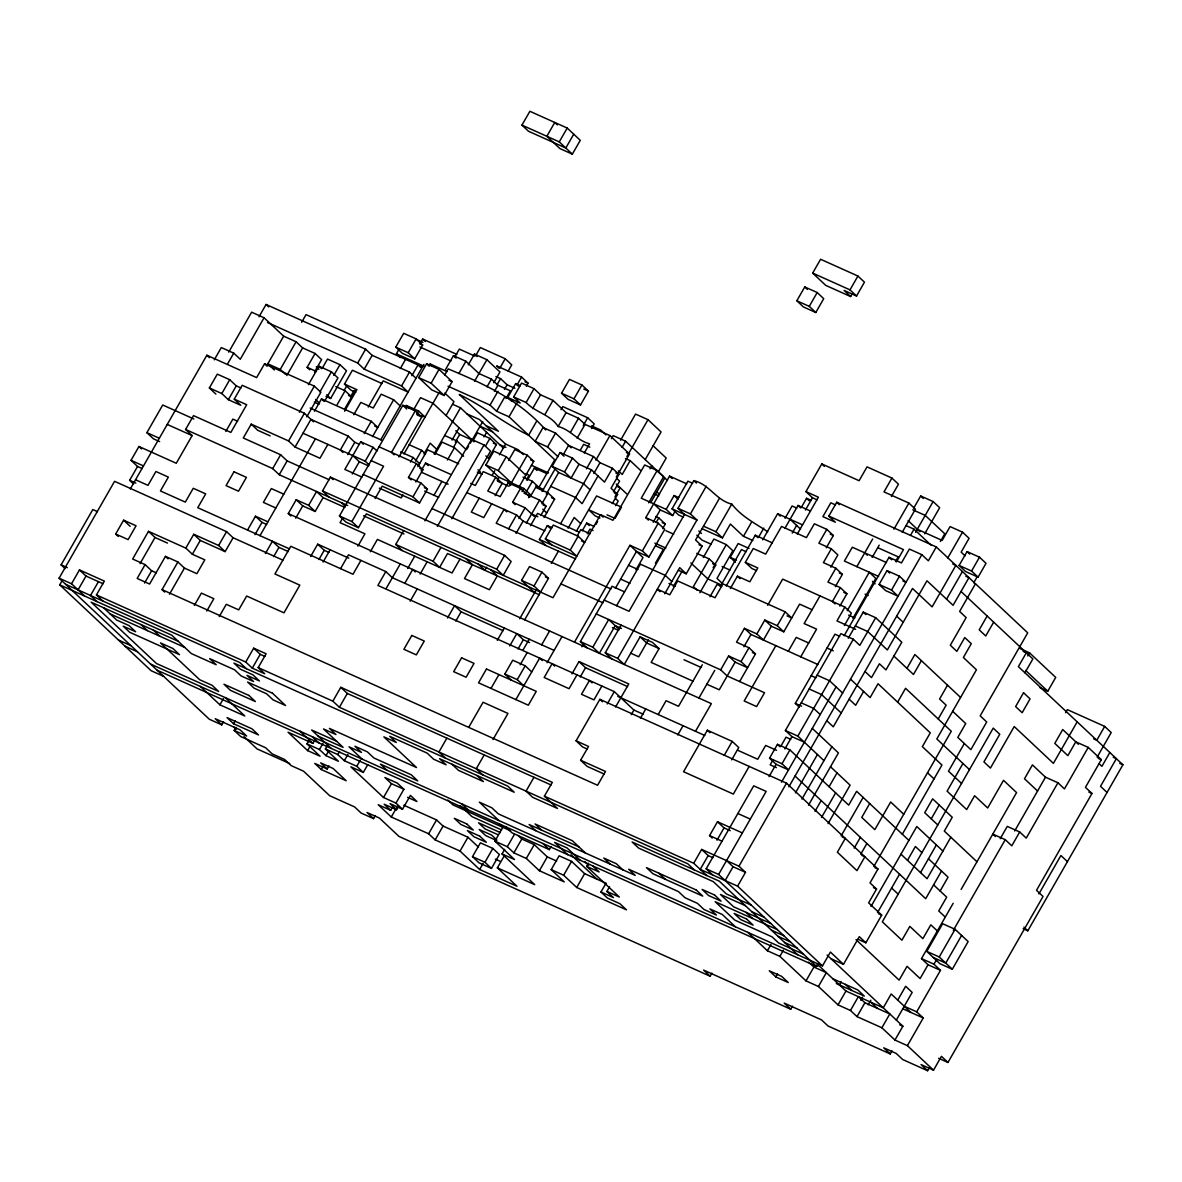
<?xml version="1.0" encoding="UTF-8"?>
<svg xmlns="http://www.w3.org/2000/svg" width="1182" height="1182" viewBox="0 0 1182 1182"><rect width="100%" height="100%" fill="white"/><g stroke="black" fill="none" stroke-linecap="round" stroke-linejoin="round"><path stroke-width="1.5" d="M65.025 568.557L61.109 564.878L92.802 509.545L97.471 511.643M223.516 721.759L221.758 724.847L209.317 719.247L59.1 578.175L114.565 481.325L226.56 531.634L233.09 537.766L282.867 560.135M163.604 676.311L151.148 670.726L59.721 584.854L62.365 580.244M142.224 468.56L137.555 466.476L131.025 460.33L138.959 446.5L176.281 463.27L192.134 435.597L185.604 429.465L193.523 415.636L230.859 432.405L246.698 404.732L234.258 399.147L242.177 385.302L304.395 413.257L313.54 421.841M159.629 441.595L153.409 438.803L146.878 432.671L162.717 404.998L193.833 418.975M133.551 483.985L129.636 480.306L137.555 466.476M84.602 596.024L71.541 583.76L79.46 569.931L104.356 581.101L96.436 594.945L102.967 601.077M130.271 488.979L206.865 355.25L256.627 377.605L264.561 363.775L314.323 386.13L320.869 392.261L306.773 416.862M78.071 589.892L86.005 576.062L79.46 569.931M214.267 359.845L221.315 347.552L233.755 353.137L240.286 359.269L264.059 317.766L251.618 312.181L228.717 352.147M115.673 534.013L123.608 520.183L136.048 525.768L128.129 539.598L115.673 534.013L118.289 536.465M98.446 581.647L90.512 595.492L97.042 601.623M215.892 394.094L209.362 387.962L217.296 374.133L229.736 379.718L236.267 385.849L240.936 387.947M227.594 363.893L233.755 353.137M259.021 316.776L266.068 304.468L365.622 349.192L372.153 355.324L409.474 372.094L416.005 378.225M234.258 399.147L240.788 405.278L228.348 399.693L221.817 393.547L229.736 379.718M145.091 564.612L137.171 578.456L149.612 584.041L165.45 556.367L177.891 561.967L184.436 568.099L196.877 573.684L204.796 559.854L192.356 554.255L185.825 548.123L148.489 531.353L132.65 559.027L145.091 564.612L151.621 570.758L156.29 572.842M228.348 399.693L236.267 385.849M140.052 563.622L155.019 537.485L148.489 531.353M225.821 431.415L232.869 419.108L237.523 421.206M274.342 369.966L267.797 363.834L283.65 336.161L264.059 317.766M144.573 583.051L151.621 570.758M301.632 322.317L306.035 314.634L422.683 367.041M285.468 374.339L280.252 369.419L296.091 341.761L283.65 336.161M327.887 444.402L319.967 458.247L295.086 447.062L288.556 440.93L251.219 424.161L243.3 437.99L280.622 454.76L287.152 460.891L329.157 479.759M164.667 592.079L162.052 589.626L177.891 561.967M185.825 548.123L193.745 534.294L218.626 545.478L225.156 551.61L233.09 537.766M286.783 375.566L302.622 347.892L296.091 341.761M169.469 594.236L184.436 568.099M192.356 554.255L200.275 540.425L193.745 534.294M309.758 369.774L307.143 367.321L315.062 353.477L302.622 347.892M314.56 371.916L321.593 359.609L315.062 353.477M308.413 384.667L318.977 366.228L331.418 371.813L337.949 377.945L324.74 401.008M218.626 545.478L226.56 531.634M322.228 368.296L327.517 359.062L339.958 364.662L346.489 370.793L330.635 398.467L325.981 396.369M299.371 412.267L314.323 386.13M194.35 605.406L201.398 593.113L213.839 598.698L206.791 611.005M347.671 505.482L279.233 474.736L272.702 468.604L280.622 454.76M288.556 440.93L304.395 413.257M319.967 391.803L331.418 371.813M333.797 375.418L339.958 364.662M314.442 411.247L321.474 398.94L371.251 421.309L377.782 427.441L374.679 426.037M247.54 530.068L255.46 516.238L267.9 521.823M279.233 474.736L287.152 460.891M295.086 447.062L310.925 419.388L348.262 436.158L354.792 442.29L359.461 444.388M254.957 534.663L261.99 522.37L255.46 516.238M355.679 392.321L351.01 390.223L344.479 384.091L352.399 370.247L381.949 383.529M368.237 407.022L383.204 380.885L408.085 392.069L401.555 385.938L364.219 369.168L357.688 363.022L365.622 349.192M259.981 535.653L315.446 438.817M344.198 390.296L346.843 385.687M337.166 404.599L345.1 390.754L335.762 386.573M219.231 616.59L226.279 604.298L238.72 609.882L246.654 596.038L283.976 612.823L299.829 585.149L274.933 573.964L290.787 546.291L353.004 574.245L360.924 560.416M364.219 369.168L372.153 355.324M350.729 396.428L354.26 390.282M344.583 409.194L355.147 390.74M344.597 411.188L356.92 389.676L344.479 384.091M265.389 553.545L272.421 541.253L278.952 547.384L288.29 551.58M290.89 516.032L288.275 513.579L296.194 499.75L308.635 505.335L315.166 511.466L323.1 497.637L316.569 491.505L308.635 505.335M353.773 414.719L360.82 402.427L373.261 408.012L381.195 394.182L393.636 399.767L400.166 405.899M273.677 556.604L278.952 547.384M295.692 518.174L302.725 505.881L296.194 499.75M573.743 134.187L565.809 148.016L528.487 131.246L521.956 125.115L529.876 111.285L567.212 128.055L580.273 140.318L572.339 154.148L559.899 148.563L546.838 136.299L554.757 122.455L557.372 124.908M395.763 347.139L403.683 333.309L416.123 338.894L422.654 345.041L414.734 358.87L402.294 353.285L395.763 347.139L408.204 352.738L414.734 358.87M348.262 436.158L340.342 450.002L342.943 452.455M400.299 357.511L396.384 353.817L399.028 349.207M322.479 490.958L330.399 477.114L504.611 555.377L511.141 561.509L503.222 575.353L496.691 569.222L322.479 490.958L329.01 497.09M347.744 454.597L354.792 442.29M408.204 352.738L416.123 338.894M400.299 368.577L405.574 359.343M364.219 433.602L371.251 421.309M377.058 451.022L373.143 447.343L360.702 441.758L344.849 469.417L361.958 477.1M419.979 343.637L422.624 339.027L456.843 354.408M372.507 436.66L393.636 399.767M401.555 385.938L409.474 372.094M225.201 697.587L244.792 715.982L219.896 704.812L223.428 698.651M352.266 474.012L359.313 461.719L352.783 455.587M245.753 662.023L253.672 648.179L266.127 653.779L258.193 667.608L264.724 673.74L252.283 668.155L245.753 662.023L96.436 594.945M411.853 375.699L418.014 364.942L420.629 367.395M310.644 556.486L317.677 544.178L348.793 558.155M369.139 464.851L365.223 461.172L373.143 447.343M380.796 439.719L423.939 364.396M252.283 668.155L260.203 654.326L253.672 648.179M648.682 502.808L663.649 476.671L657.118 470.539L644.663 464.954L612.97 520.287L600.53 514.702L552.999 597.708L366.346 513.86L358.412 527.689L345.971 522.104L339.441 515.973L402.826 405.293L415.266 410.878L421.797 417.01L398.91 456.976M418.679 377.619L426.599 363.79L439.039 369.375L452.1 381.638L444.181 395.482L431.74 389.883L418.679 377.619L431.12 383.219L444.181 395.482M318.933 559.544L324.208 550.324L317.677 544.178M342.706 518.041L340.061 522.651L364.942 533.836L357.91 546.128M572.339 154.148L559.278 141.884L567.212 128.055M323.085 562.071L330.133 549.778M233.578 723.753L227.047 717.622L251.943 728.792L258.474 734.938L233.578 723.753L235.336 720.68M413.493 409.947L420.526 397.654L432.967 403.239L472.165 440.044L459.709 434.459L455.794 430.78M358.412 527.689L351.881 521.558L383.574 466.225L371.133 460.625M415.266 410.878L391.508 452.381L394.108 454.834M431.12 383.219L439.039 369.375M375.315 815.55L373.556 818.624L361.116 813.039L354.585 806.907L329.689 795.722L303.567 771.196L291.127 765.596L284.596 759.465L272.156 753.88L265.625 747.748L240.729 736.563L234.199 730.432L235.957 727.358M416.758 414.025L418.517 410.952L406.076 405.352L408.691 407.805M445.54 369.508L453.46 355.664L465.9 361.264L478.961 373.527L491.417 379.112L497.947 385.258L510.388 390.843L505.985 398.526M454.937 356.801L459.34 349.118L474.898 356.107M444.683 375.049L448.2 368.902C484.206 383.987 519.578 400.033 545.685 429.967M375.137 498.494L382.185 486.186L419.521 502.956L427.441 489.126L420.91 482.995L408.47 477.395L416.389 463.566L379.053 446.796M403.919 453.977L439.143 392.483M340.564 568.66L348.483 554.816L385.82 571.586L392.35 577.717L554.107 650.395M458.867 373.556L465.9 361.264M410.464 462.103L413.109 457.493L400.668 451.908M468.279 364.869L474.44 354.098L486.895 359.697L499.956 371.961L493.795 382.717M415.488 461.098L421.649 450.342L409.208 444.742M475.918 355.235L480.32 347.552L505.216 358.737L511.747 364.869L508.216 371.015M424.028 453.947L430.189 443.176L436.719 449.323M446.042 415.517L453.962 401.673L444.816 393.089M417.881 466.698L427.559 449.795L458.675 463.772M370.35 551.713L377.383 539.42L452.056 572.96L459.975 559.13M402.914 494.844L401.156 497.918L379.378 488.136M421.147 470.776L425.55 463.093L450.431 474.263M415.872 482.005L422.92 469.697L416.389 463.566M474.558 381.21L486.895 359.697M434.075 453.932L460.492 407.805L452.706 404.318M434.976 454.39L442.009 442.098L454.464 447.683L463.595 456.267M419.521 502.956L412.991 496.824L420.91 482.995M452.056 440.073L459.104 427.781M402.279 550.605L395.748 544.459L403.668 530.629M455.321 442.142L459.709 434.459M487.014 386.81L491.417 379.112M453.563 447.224L457.079 441.078L444.639 435.478M499.927 367.957L505.216 358.737M447.417 459.975L454.464 447.683M385.82 571.586L377.885 585.43L614.315 691.633L633.907 710.042L643.244 714.223M497.046 384.785L500.562 378.639L495.908 376.541M433.971 495.258L441.891 481.429M494.416 391.405L497.947 385.258M538.903 487.427L554.742 459.754L509.028 416.818L496.588 411.233L490.057 405.086L497.977 391.257M386.174 588.488L400.27 563.888M424.914 520.848L471.574 439.379L484.014 444.964L490.545 451.096L451.82 518.735M466.875 449.278L468.633 446.19M470.392 443.117L482.729 421.605M473.051 440.517L477.454 432.819L489.895 438.419L496.425 444.55L488.506 458.38L485.891 455.927M504.463 389.38L507.108 384.771L500.562 378.639M496.588 411.233L504.507 397.388M314.678 740.316L312.92 743.389L288.039 732.219L307.63 750.614L320.071 756.199L307.01 743.936L308.768 740.863M407.672 568.483L414.719 556.19M483.97 436.956L486.615 432.346M694.336 869.937L687.806 863.806L339.397 707.279L332.851 701.148L340.785 687.318L552.319 782.351L544.4 796.18L557.461 808.444L532.58 797.274L526.049 791.127L533.968 777.298M511.673 401.141L507.758 397.462L515.677 383.618L520.346 385.716M307.63 750.614L310.26 746.005M517.155 384.756L521.558 377.073L496.662 365.888L499.277 368.341M404.791 583.317L412.71 569.473L415.325 571.925M437.355 526.433L484.014 444.964M485.492 446.102L489.895 438.419M507.758 397.462L520.198 403.047L513.668 396.916L521.587 383.071L534.028 388.671L540.558 394.803L553.013 400.388L566.075 412.651L578.515 418.251L585.046 424.382L609.927 435.567L629.518 453.962L616.324 477.026M339.397 707.279L347.316 693.45L340.785 687.318M526.33 386.278L528.088 383.204L521.558 377.073M509.028 416.818L516.948 402.988M327.119 745.901L325.36 748.989L338.421 761.252L325.981 755.653L319.45 749.521L322.967 743.375M420.127 574.083L427.16 561.775M528.59 497.652L530.349 494.578L523.818 488.447L498.937 477.262L485.876 464.999L493.795 451.169L506.236 456.754L525.842 475.149M410.184 601.195L417.231 588.902M539.302 594.753L447.535 553.531L439.615 567.375L433.07 561.228L441.004 547.399M584.277 453.031L589.567 443.811C577.348 440.664 570.374 429.642 558.14 426.495C550.221 414.365 535.431 412.518 526.108 402.501L534.028 388.671M325.981 755.653L328.626 751.043M499.425 454.834L505.586 444.077L479.464 419.536L467.023 413.951M328.98 765.936L327.222 769.009L320.691 762.878L333.132 768.477L346.193 780.741L321.312 769.556L323.07 766.483M492.126 475.341L494.756 470.732M479.227 498.198L471.308 512.028L483.748 517.613L491.668 503.783M532.639 408.632L540.558 394.803M511.378 482.862L498.316 470.584L506.236 456.754M470.658 483.349L475.327 485.447L483.246 471.618L495.686 477.203L487.767 491.032L500.208 496.632L508.127 482.788L520.582 488.388L529.713 496.972M367.72 764.739L363.317 772.437L356.787 766.291L344.331 760.706L337.801 754.574L339.574 751.501M497.179 480.335L498.937 477.262M508.615 460.359L514.791 449.603L527.231 455.188L533.762 461.32L518.795 487.457M536.539 421.383L528.62 435.212C504.256 423.481 483.615 406.194 459.251 394.463L498.435 431.253L485.994 425.668M495.184 495.627L502.217 483.335L495.686 477.203M344.331 760.706L347.863 754.559M545.079 414.232L553.013 400.388M561.553 393.237L569.473 379.392L581.913 384.992L588.444 391.124L580.525 404.953L568.084 399.368L561.553 393.237L573.994 398.822L580.525 404.953M509.619 485.935L527.231 455.188M356.787 766.291L360.303 760.144M561.022 409.666L562.795 406.593L587.676 417.763L594.206 423.895L591.561 428.519M515.263 504.67L512.648 502.217L520.582 488.388M526.448 479.833L529.078 475.223L525.975 473.819M447.52 617.964L454.568 605.672L461.098 611.803L503.089 630.671M527.335 480.291L534.382 467.998L546.823 473.583M558.14 426.495L566.075 412.651M573.994 398.822L581.913 384.992M522.06 491.52L523.818 488.447M547.591 446.944L555.525 433.1L543.07 427.515L535.15 441.344L547.591 446.944L558.037 456.754M526.197 492.052L532.373 481.296L523.035 477.1M455.809 621.038L461.098 611.803M486.629 567.227L484.856 570.3L478.326 564.169M508.629 528.797L516.549 514.968L466.787 492.599M530.363 496.588L535.653 487.353L548.093 492.953L554.624 499.085L544.06 517.524M518.928 518.573L525.103 507.802L512.648 502.217M570.596 432.08L578.515 418.251M590.069 489.806L583.539 483.674L558.643 472.505L552.112 466.373L560.032 452.529L572.487 458.114L579.017 464.26L591.458 469.845L604.519 482.108L612.439 468.279L599.998 462.694L593.467 456.548L568.586 445.378L563.297 454.597M516.046 533.392L523.079 521.099L516.549 514.968M496.691 569.222L504.611 555.377M542.169 491.49L555.377 468.427M526.345 523.168L539.553 500.104L523.995 493.116M583.273 425.461L587.676 417.763M577.126 438.212L585.046 424.382M546.32 494.017L558.643 472.505M541.932 503.709L548.093 492.953M530.496 525.695L537.544 513.402L579.535 532.269M579.017 464.26L571.083 478.089L564.553 471.958L572.487 458.114M540.795 515.455L546.084 506.236L539.553 500.104M580.126 450.505L583.657 444.343L589.877 447.151M395.97 803.095L383.529 797.51L391.449 783.681L384.918 777.534L397.359 783.134L403.889 789.266L395.97 803.095L402.501 809.227L410.42 795.397L416.95 801.529L407.613 797.333M545.966 545.567L539.435 539.435L547.355 525.606L552.024 527.689M534.633 592.67L521.572 580.392L529.492 566.562L541.947 572.147L548.478 578.279L524.705 619.782M551.876 545.02L545.345 538.889L553.265 525.059L578.161 536.229L584.691 542.375L581.574 540.972M504.418 855.546L497.371 867.854L516.962 886.249L479.626 869.479L460.034 851.084L435.153 839.9L428.623 833.768L391.286 816.998L378.225 804.735L390.666 810.32L392.439 807.247M586.42 468.855L593.467 456.548M391.286 816.998L397.447 806.242M595.846 460.153L609.927 435.567M390.666 810.32L384.135 804.188L396.591 809.773L398.349 806.7M560.637 523.641L591.458 469.845M611.419 438.699L613.177 435.626L625.618 441.211L667.416 480.468M497.297 640.334L504.33 628.041M593.837 473.45L599.998 462.694M446.855 738.174L438.936 752.003L445.466 758.135M540.543 592.123L534.013 585.991L541.947 572.147M568.054 528.251L574.216 517.48L580.746 523.611M597.989 475.977L582.135 503.65L575.604 497.519L550.723 486.334M620.594 440.221L635.561 414.084L648.002 419.684L661.063 431.947L645.209 459.621M519.666 618.792L536.392 589.582M551.359 563.459L558.406 551.152M622.101 447.357L625.618 441.211M509.738 645.919L516.785 633.626L523.316 639.758L529.536 642.55M576.343 531.309L596.6 495.952L621.481 507.122L615.32 517.893M577.259 535.771L580.79 529.625L590.113 533.821M468.988 726.856L483.069 702.256L507.965 713.44L492.997 739.563M491.003 688.426L498.922 674.582M539.435 539.435L576.757 556.205L570.226 550.073L578.161 536.229M582.253 530.762L586.656 523.079L594.443 526.566M626.874 456.577L648.002 419.684M518.026 648.977L523.316 639.758M612.439 468.279L618.969 474.41L611.05 488.24L617.58 494.386L612.306 503.606M511.363 680.167L504.832 674.035L512.752 660.206L525.207 665.791L531.737 671.923M587.306 533.747L589.951 529.137L593.054 530.541M625.47 458.542L630.139 460.64L622.22 474.47L618.304 470.791M613.428 491.845L619.59 481.089L616.974 478.636M523.065 649.967L529.226 639.211M595.831 524.601L597.59 521.528M614.921 496.987L620.21 487.767L617.093 486.363M520.169 664.801L527.216 652.508M615.556 505.674L618.201 501.065L615.586 498.597M428.623 833.768L436.542 819.939L403.875 805.252M523.803 685.767L517.273 679.635L525.207 665.791M541.666 644.811L549.586 630.966M435.153 839.9L443.073 826.07L436.542 819.939M484.192 754.943L476.272 768.773L482.803 774.904M515.884 699.596L539.657 658.093L542.272 660.546M649.982 468.826L651.755 465.752M547.074 662.688L562.026 636.551M657.118 470.539L641.265 498.213L666.16 509.383L672.691 515.529L675.321 510.905M658.285 471.884L666.205 458.055L653.144 445.777M650.721 502.616L664.816 478.016M574.482 642.151L629.947 545.301L642.387 550.901L648.918 557.032L664.757 529.359L658.226 523.227L645.786 517.627L669.559 476.124L686.668 483.822M460.034 851.084L467.969 837.24L443.073 826.07M586.922 647.736L580.392 641.604L612.084 586.272L624.524 591.857M581.884 646.746L583.642 643.673M615.349 588.326L636.477 551.433L648.918 557.032M653.203 522.237L660.236 509.93L653.705 503.798M656.143 522.503L658.773 517.893L655.67 516.49M571.955 673.873L579.003 661.58L628.765 683.935L615.571 706.984M642.387 550.901L658.226 523.227M666.16 509.383L674.08 495.553L678.749 497.652M635.96 569.872L643.008 557.579L629.947 545.301M472.49 856.669L480.409 842.84L492.85 848.425L499.38 854.556L491.461 868.401L479.02 862.801L472.49 856.669L484.93 862.254L491.461 868.401M576.993 674.863L569.059 688.692L544.178 677.522L552.097 663.678L554.713 666.131M621.437 628.455L615.216 625.662L599.363 653.321L592.832 647.189L608.686 619.531L619.132 629.341M616.605 605.686L640.378 564.183L665.259 575.368L671.79 581.5M683.27 517.081L678.601 514.983L672.07 508.851L687.909 481.177L692.578 483.275M662.674 528.635L665.303 524.025L658.773 517.893M580.244 676.931L585.533 667.712L579.003 661.58M604.165 600.101L629.046 611.286L684.511 514.436L677.98 508.304L693.819 480.631C709.303 484.206 716.292 500.503 731.776 504.079C741.542 516.637 755.209 523.331 767.724 531.752M796.831 300.775L804.75 286.945L817.19 292.53L823.721 298.662L815.802 312.506L803.361 306.906L796.831 300.775L809.271 306.374L815.802 312.506M850.626 296.549L825.73 285.379L812.669 273.101L820.603 259.272L857.925 276.041L864.456 282.173L856.536 296.017L844.096 290.417L850.626 296.549L852.385 293.476M504.684 849.341L502.04 853.951L514.495 859.536L494.903 841.141L502.823 827.311L498.907 823.632M479.626 869.479L483.157 863.333M655.449 563.164L663.368 549.32L655.596 545.833M484.93 862.254L492.85 848.425M611.803 658.921L605.273 652.789L621.126 625.115M693.14 681.26L651.149 662.393L659.068 648.563L652.538 642.432L640.097 636.832L624.244 664.506L617.713 658.374L696.952 520.021L690.421 513.889L706.275 486.216M809.271 306.374L817.19 292.53M606.41 883.442L584.632 873.661L571.571 861.383L559.13 855.798L551.196 869.627L564.257 881.905L539.376 870.72L526.315 858.457L513.875 852.857L507.344 846.726L514.377 834.433M601.874 686.048L593.955 699.877L581.5 694.292L589.434 680.448L592.049 682.9M587.291 749.063L582.623 746.98L576.092 740.833L599.865 699.33L786.518 783.178L877.945 869.051L870.026 882.895L876.556 889.027L868.637 902.856L881.698 915.134L865.845 942.793L858.073 939.306M513.875 852.857L521.794 839.028L517.879 835.349M664.742 593.792L679.709 567.67L686.24 573.802L702.093 546.128L695.563 539.997L719.336 498.494M673.297 586.641L682.088 571.261M607.267 703.925L614.315 691.633M648.386 639.89L638.708 656.808L630.922 653.306M604.253 774.092L587.144 766.394L580.613 760.262L588.533 746.433L576.092 740.833M856.536 296.017L850.006 289.871L857.925 276.041M526.315 858.457L534.234 844.613L521.794 839.028M752.771 540.514L743.448 536.318L730.387 524.054L722.453 537.884L715.923 531.752L731.776 504.079M703.32 557.476L713.884 539.036L726.324 544.621L732.855 550.753L717.016 578.426L722.232 583.332M696.804 553.353L709.244 558.938L693.391 586.612L697.306 590.291M505.482 826.691L512.013 832.837L549.349 849.607L551.107 846.534M539.376 870.72L547.296 856.891L534.234 844.613M713.115 567.685L726.324 544.621M699.921 592.743L715.775 565.07L709.244 558.938M631.262 714.652L633.907 710.042M735.455 562.277L730.225 557.372L738.144 543.543L749.033 548.433M743.448 536.318L751.368 522.474M640.452 718.168L645.741 708.949M709.998 596.733L717.046 584.44L721.714 586.523M720.311 586.494L741.439 549.6L746.093 551.698M726.221 585.962L755.268 535.224L772.378 542.907M605.376 884.313L600.973 891.996L607.504 898.128L619.944 903.713L626.475 909.844L576.713 887.49L563.651 875.227L571.571 861.383M758.534 537.293L763.808 528.073M658.182 714.534L666.101 700.704L678.542 706.289L702.315 664.786M730.373 588.488L737.405 576.195L749.861 581.78L757.78 567.936L745.34 562.351L753.259 548.522L765.7 554.107L781.553 526.433L806.434 537.618L814.354 523.789L826.809 529.373L833.34 535.505L826.292 547.798M762.686 539.819L777.653 513.697L802.534 524.867M785.055 518.292L792.103 505.985L796.771 508.083M609.528 886.84L606.883 891.45L619.338 897.035L586.671 866.376L588.444 863.303M576.713 887.49L584.632 873.661M784.804 528.502L798.013 505.453L810.453 511.038M817.131 499.838L812.462 497.74L805.932 491.609L821.786 463.935L859.107 480.705L867.041 466.875L891.922 478.06L898.453 484.192L891.42 496.484M801.278 507.506L806.552 498.287L811.221 500.385M792.221 533.097L796.624 525.414M805.43 510.048L812.462 497.74M677.788 734.938L683.063 725.718M698.917 698.045L714.755 670.371M797.259 534.101L818.387 497.208L805.932 491.609M775.865 645.638L744.172 700.985L756.613 706.57L764.532 692.741L727.196 675.971L720.665 669.839L728.6 655.995L741.04 661.595L747.571 667.727L735.13 662.127L728.6 655.995M756.879 633.921L764.813 620.077L771.344 626.224L763.409 640.053L756.879 633.921L744.438 628.336L736.519 642.166L748.96 647.751L755.49 653.882L739.651 681.556M695.504 731.303L711.357 703.645L288.275 513.579M735.13 662.127L719.277 689.8L706.836 684.215M743.936 646.761L750.969 634.468L744.438 628.336M767.694 605.258L782.661 579.121L844.879 607.075L851.409 613.207L844.376 625.5M741.04 661.595L748.96 647.751M835.497 504.891L830.828 502.793L822.894 516.623L835.349 522.222L828.818 516.076L836.738 502.247L936.292 546.971L1027.719 632.843L980.173 715.849L986.704 721.98L970.865 749.654L957.804 737.391L965.724 723.547L952.662 711.283M731.702 759.834L738.75 747.526L732.219 741.395L707.338 730.225L683.565 771.728L733.342 794.082L749.181 766.409M826.809 529.373L818.875 543.203L831.33 548.803L837.861 554.934L830.813 567.227M812.078 609.735L799.623 604.135L783.784 631.809L777.254 625.677L785.173 611.833L722.956 583.893L715.036 597.723L677.7 580.953L669.78 594.782L657.34 589.197L659.955 591.65M831.33 548.803L823.396 562.632L835.837 568.217L842.367 574.363L835.334 586.656M724.3 755.239L732.219 741.395M788.305 651.238L796.225 637.394L808.665 642.993M819.998 595.891L804.144 623.564L816.599 629.149L800.746 656.823M835.837 568.217L827.917 582.061L840.358 587.646L846.888 593.778L839.855 606.085M891.922 478.06L884.003 491.889L908.884 503.074L915.415 509.206L902.221 532.269M840.358 587.646L832.438 601.49L835.053 603.943M856.832 566.651L872.671 538.992M706.777 875.522L693.716 863.259L701.65 849.43L738.972 866.199L745.502 872.331L737.583 886.16L822.48 965.901L830.414 952.071L843.475 964.335L859.314 936.661L865.845 942.793M712.185 838.038L709.569 835.585L717.489 821.756L742.385 832.941M872.168 557.416L879.201 545.124M844.879 607.075L836.959 620.905L855.62 629.297M847.258 610.68L869.272 572.251L875.803 578.382L852.916 618.349M893.917 529.211L908.884 503.074M701.65 849.43L708.181 855.561L700.246 869.391L737.583 886.16M716.986 840.18L724.019 827.888L717.489 821.756M799.254 707.058L795.338 703.379L834.95 634.202L839.619 636.3M712.702 874.976L706.171 868.844L753.702 785.838L766.143 791.423L718.612 874.444L816.57 966.448L818.328 963.374M769.556 758.164L781.996 763.764L788.527 769.896L776.086 764.296L769.556 758.164L777.475 744.335L789.916 749.92L848.691 805.134L856.625 791.29L908.869 840.358M804.381 742.222L791.925 736.637L785.395 730.506L840.86 633.655L853.301 639.24L859.831 645.372L875.685 617.713L863.244 612.113L848.277 638.25M913.642 508.275L920.675 495.982L933.115 501.567L939.646 507.699L924.693 533.836M772.806 760.233L770.176 764.843L776.397 767.635M780.741 746.403L786.015 737.184L790.684 739.267M844.125 635.724L889.027 557.328L901.467 562.913L909.386 549.083L921.827 554.668L928.358 560.8L936.292 546.971M769.039 776.604L776.086 764.296M784.892 748.93L791.925 736.637M879.083 584.455L891.524 590.04L898.054 596.171L885.613 590.586L879.083 584.455L887.002 570.611L899.458 576.21L905.988 582.342L902.871 580.938M895.542 561.45L898.187 556.84L877.96 547.754M910.509 535.328L914.026 529.167L906.254 525.68M896.429 561.923L903.476 549.615L828.818 516.076M781.996 763.764L789.916 749.92M823.972 760.632L797.835 736.091L853.301 639.24M915.518 532.314L933.115 501.567M725.142 880.575L733.062 866.731L726.531 860.599M781.479 782.188L836.073 686.89M891.524 590.04L899.458 576.21M738.972 866.199L786.518 783.178M788.896 786.784L921.827 554.668M795.427 792.915L817.442 754.485M940.384 541.489L944.787 533.806L925.196 515.396L912.755 509.811M801.957 799.062L831.892 746.788M863.584 691.455L855.665 705.285L849.134 699.153M947.565 558.303L962.532 532.166L950.092 526.581L942.157 540.425L917.276 529.24M373.556 818.624L367.026 812.492L379.466 818.092L399.058 836.487L710.146 976.229L711.904 973.155M808.488 805.193L838.422 752.919L812.3 728.393M815.019 811.325L821.18 800.569M829.099 786.724L837.033 772.895M959.119 565.439L967.053 551.595L979.494 557.195L986.024 563.326L978.105 577.156L965.65 571.571L959.119 565.439L971.574 571.024L978.105 577.156M821.549 817.456L835.63 792.856M906.949 668.347L914.868 654.518L960.582 697.454M946.56 599.171L962.414 571.497M971.574 571.024L979.494 557.195M828.08 823.588L850.094 785.158L830.503 766.763M897.626 702.152L905.56 688.308L951.274 731.259L873.793 866.524M921.399 660.649L913.479 674.479L893.888 656.084M973.687 582.844L977.204 576.698M975.475 583.775L959.621 611.434L966.152 617.58L950.313 645.239L956.844 651.371L964.763 637.541L971.294 643.673L963.374 657.517L976.435 669.78L936.824 738.957L969.476 769.615M1078.398 744.276L1062.721 729.545L1054.802 743.389L1067.863 755.653L1075.797 741.823L1088.238 747.408L1101.299 759.671L1085.445 787.345L1091.976 793.477L1036.511 890.327L1043.041 896.458L947.964 1062.47L941.433 1056.339L933.514 1070.183L907.392 1045.642L894.951 1040.057L881.89 1027.779L856.994 1016.609L850.464 1010.477L838.023 1004.877L818.432 986.482L805.991 980.883L779.869 956.356L767.413 950.756L770.945 944.61M841.141 835.851L863.156 797.422M779.869 956.356L783.385 950.21M869.686 803.568L861.767 817.397L874.828 829.661L890.667 801.987L903.728 814.265M775.806 976.923L769.275 970.791L781.716 976.391L788.246 982.523L775.806 976.923L777.564 973.85M854.202 848.129L860.363 837.358M947.521 685.176L939.601 699.02L946.132 705.152L938.212 718.981M987.147 615.999L979.213 629.843L985.744 635.975L993.678 622.146M860.732 854.261L866.894 843.505M805.991 980.883L813.91 967.053L808.68 962.148M710.146 976.229L703.615 970.097L790.728 1009.236L792.487 1006.163M902.339 834.226L941.951 765.049L922.359 746.655L930.278 732.825L878.034 683.743L870.115 697.587L850.523 679.177M818.432 986.482L826.351 972.638L813.91 967.053M871.016 906.461L916.789 826.528L942.911 851.07M964.335 743.522L948.481 771.196L961.542 783.459M877.546 912.593L899.561 874.163M907.481 860.333L915.4 846.504L921.93 852.636M931.253 818.831L939.173 804.986M962.946 763.483L947.092 791.157L966.684 809.567L974.603 795.722L987.679 807.986L1003.518 780.327L1016.579 792.59L961.114 889.44M839.412 984.916L841.17 981.843M1027.808 655.951L1029.581 652.878L1020.243 648.682M1024.942 672.78L1032.861 658.935L961.01 591.473M838.023 1004.877L845.943 991.048L819.82 966.507L816.718 965.118M920.542 872.597L936.38 844.923M850.464 1010.477L858.383 996.633L864.914 1002.764L889.81 1013.949L881.89 1027.779M950.845 837.225L927.072 878.728L900.95 854.202M860.762 1000.238L862.535 997.165M856.994 1016.609L864.914 1002.764M941.522 871.031L925.683 898.704L795.058 776.027M868.179 1004.833L870.824 1000.223M1039.997 687.747L1047.769 691.248L1055.703 677.404L1029.581 652.878M940.133 891.006L948.053 877.162L928.461 858.767M897.729 1000.12L905.648 986.276L912.179 992.407L896.34 1020.081M907.392 1045.642L923.231 1017.968L916.7 1011.836L940.473 970.333L928.033 964.748L921.502 958.602L953.194 903.27M926.791 951.392L942.645 923.718L955.086 929.303L968.147 941.581L952.308 969.24L939.853 963.655L926.791 951.392L939.232 956.977L952.308 969.24M1065.603 712.716L1067.376 709.643L1104.697 726.413L1111.228 732.545L1097.147 757.145M928.033 964.748L920.113 978.578L907.052 966.315L899.118 980.144L856.019 939.66M1000.223 838.688L1007.271 826.395L1019.711 831.98L1026.242 838.112L1057.934 782.779L1045.494 777.195L1032.433 764.917L1024.498 778.761L1037.56 791.024M940.473 970.333L933.943 964.202L936.587 959.592M953.313 930.382L1005.261 839.678L992.806 834.093L995.421 836.546M939.232 956.977L955.086 929.303M894.951 1040.057L902.871 1026.212L827.104 955.071M1014.673 830.99L1045.494 777.195M1077.186 721.847L1053.413 763.35L1014.23 726.546L990.457 768.049L983.926 761.917L999.765 734.258L993.235 728.112L882.319 921.812L901.91 940.207L909.83 926.378L922.891 938.641L930.81 924.812L937.341 930.943M790.728 1009.236L784.198 1003.104L821.52 1019.874L828.05 1026.006L890.268 1053.945L892.026 1050.872M1019.711 831.98L1011.792 845.824L1005.261 839.678M961.616 935.435L945.763 963.108L933.322 957.523M1088.238 747.408L1064.465 788.911L1057.934 782.779M1104.697 726.413L1096.778 740.242L1093.66 738.853M890.268 1053.945L883.737 1047.813L896.178 1053.413L902.708 1059.545L927.604 1070.715L929.362 1067.641M1109.839 752.52L1101.919 766.35L1099.304 763.897M1038.889 893.932L1060.904 855.502L1067.435 861.634M1023.154 928.712L1027.823 930.81L1122.9 764.784L1018.396 666.648L1026.331 652.804L1023.213 651.415M521.956 125.115L559.278 141.884M812.669 273.101L850.006 289.871M583.775 389.026L588.444 391.124M952.766 563.977L955.883 565.365L932.11 606.868L912.519 588.473L833.28 726.827L826.75 720.68M965.827 576.24L968.944 577.643L953.091 605.302L926.969 580.776L887.357 649.952L867.765 631.543L855.31 625.958M524.971 381.801L528.088 383.204M416.714 339.574L422.934 342.366M419.551 343.637L422.654 345.041M507.108 384.771L514.879 388.272M419.861 346.976L450.963 360.953M591.399 425.845L600.737 430.041L605.967 434.946M830.222 534.116L833.34 535.505M886.53 562.602L852.311 547.236L844.391 561.066L878.61 576.432M513.668 396.916L526.108 402.501M446.959 371.532L429.849 363.849L432.464 366.302M626.416 452.558L629.518 453.962M396.384 353.817L424.382 366.405M448.997 380.249L452.1 381.638M448.052 386.233L490.057 405.086M839.264 572.96L842.367 574.363M615.866 473.007L618.969 474.41M654.089 493.795L658.758 495.893M267.472 322.494L357.688 363.022M677.98 508.304L690.421 513.889M865.076 594.162L868.194 595.551M672.07 508.851L696.952 520.021M703.482 526.153L715.923 531.752M480.084 426.214L492.525 431.799M660.236 509.93L672.691 515.529M702.241 528.797L722.453 537.884M843.785 592.389L846.888 593.778M505.586 444.077L518.026 449.662L523.257 454.568M614.463 492.983L617.58 494.386M552.112 466.373L564.553 471.958M499.676 444.609L505.896 447.417M493.322 443.147L496.425 444.55M530.644 459.916L533.762 461.32M711.387 544.311L702.049 540.13L696.833 535.21M662.201 522.621L665.303 524.025M421.944 415.68L425.047 417.083L418.517 410.952M531.398 465.265L548.507 472.948M417.143 414.926L421.797 417.01M307.143 367.321L316.481 371.503M730.225 557.372L736.445 560.165M698.976 544.725L702.093 546.128M756.539 570.581L751.87 568.483L745.34 562.351M665.924 530.703L673.71 534.19M848.617 615.142L854.837 617.95M348.513 395.497L351.63 396.901L345.1 390.754M607.031 514.835L614.803 518.322M722.128 566.533L729.915 570.034M267.797 363.834L280.252 369.419M712.657 563.681L715.775 565.07M535.786 486.024L543.557 489.525M601.121 515.367L588.666 509.782L595.196 515.913L599.865 518.012M485.876 464.999L498.316 470.584M654.887 543.144L665.776 548.034M551.506 497.681L554.624 499.085M1113.252 757.248L1116.369 758.652L1100.516 786.326L1107.046 792.457M477.336 472.15L482.005 474.248M497.548 481.237L508.437 486.127M1119.782 763.38L1122.9 764.784M314.323 402.131L318.992 404.229M542.966 504.847L546.084 506.236M720.296 584.499L707.855 578.914L690.864 562.957M787.035 615.881L791.704 617.979L785.173 611.833M1098.181 758.283L1101.299 759.671M678.468 570.3L686.24 573.802M310.142 408.041L381.683 440.177M531.634 513.934L537.854 516.741M764.813 620.077L777.254 625.677M827.031 648.032L833.251 650.824M419.802 468.308L422.92 469.697M771.344 626.224L783.784 631.809M421.678 472.342L448.111 484.221M628.543 565.277L637.881 569.458M668.982 583.435L675.217 586.228M523.079 521.099L544.858 530.881M209.362 387.962L221.817 393.547M545.345 538.889L570.226 550.073M303.006 433.233L365.223 461.172M424.323 487.723L427.441 489.126M750.969 634.468L817.855 664.506M359.313 461.719L368.636 465.915M424.633 491.062L438.64 497.356M575.516 558.85L496.189 523.212L504.108 509.368L506.723 511.821M620.624 579.106L629.962 583.302M1088.873 792.088L1091.976 793.477M817.087 675.158L829.542 680.743L842.603 693.021M363.214 474.47L412.991 496.824M811.177 675.705L815.846 677.803M270.19 435.877L257.75 430.292L251.219 424.161M431.962 508.555L610.843 588.902M752.387 652.494L755.49 653.882M809.168 688.988L821.608 694.588L841.2 712.982M545.36 576.89L548.478 578.279M560.918 583.878L602.909 602.746M801.248 702.832L813.689 708.417L820.219 714.549M185.604 429.465L272.702 468.604M521.572 580.392L534.013 585.991M596.23 613.931L720.665 669.839M795.338 703.379L801.559 706.171M167.238 424.427L192.134 435.597M323.1 497.637L344.878 507.418M363.539 515.795L403.978 533.968M612.409 627.598L618.629 630.39M659.068 648.563L646.628 642.978L640.097 636.832M683.964 659.748L701.074 667.431M339.441 515.973L351.881 521.558M146.878 432.671L159.319 438.256M283.754 494.15L271.313 488.565L263.394 502.394L275.834 507.994M395.748 544.459L433.07 561.228M302.725 505.881L315.166 511.466M785.395 730.506L797.835 736.091M580.392 641.604L592.832 647.189M605.273 652.789L617.713 658.374M131.025 460.33L143.465 465.93M776.544 750.319L765.655 745.428L757.721 759.258L737.509 750.171M261.99 522.37L266.659 524.468M324.208 550.324L328.877 552.408M585.533 667.712L627.524 686.579M135.546 479.759L147.986 485.344L155.921 471.515L168.361 477.1L160.442 490.944L185.323 502.114L193.242 488.284L205.683 493.869L197.763 507.713L289.531 548.936M617.743 696.375L704.841 735.5M129.636 480.306L135.856 483.098M504.832 674.035L517.273 679.635M200.275 540.425L225.156 551.61M842.19 836.989L845.293 838.393L837.373 852.222L856.965 870.632L864.884 856.787L861.781 855.399M155.019 537.485L167.46 543.085M874.843 867.662L877.945 869.051M737.863 813.512L750.304 819.096M873.454 887.623L876.556 889.027M580.613 760.262L605.494 771.447L597.575 785.276L162.052 589.626M724.019 827.888L730.24 830.68M709.569 835.585L722.01 841.185M878.581 913.73L881.698 915.134M61.109 564.878L67.33 567.67M86.005 576.062L103.115 583.745M260.203 654.326L264.871 656.424M347.316 693.45L551.078 784.981M708.181 855.561L712.849 857.659M733.062 866.731L745.502 872.331M921.502 958.602L933.943 964.202M59.1 578.175L71.541 583.76M258.193 667.608L332.851 701.148M544.4 796.18L693.716 863.259M706.171 868.844L718.612 874.444M65.631 584.307L239.843 662.57L246.373 668.702M59.721 584.854L171.715 635.162L191.307 653.557L216.188 664.742L209.657 658.61L234.553 669.78L241.084 675.927L253.524 681.512L246.994 675.38L259.434 680.965L252.904 674.833L240.463 669.248L233.933 663.102L507.684 786.089L514.214 792.221L439.556 758.681L446.087 764.813L433.646 759.228L427.116 753.097L389.779 736.327L396.31 742.459L383.869 736.859L416.522 767.532L329.423 728.408L335.954 734.539L323.513 728.954L343.105 747.349L318.209 736.164M178.246 641.294L91.132 602.17L156.452 663.501L218.67 691.455L212.139 685.324L199.684 679.724L160.501 642.919L172.941 648.519L179.472 654.651L129.71 632.296L123.179 626.15L135.62 631.749L129.089 625.618L116.649 620.018L103.588 607.755M110.118 613.886L184.776 647.426M751.264 905.102L726.383 893.932L713.322 881.654L638.649 848.115L632.119 841.983L719.232 881.122L797.599 954.716M745.354 905.648L720.459 894.478L733.52 906.742L770.856 923.511M751.885 911.78L764.326 917.38M777.387 929.643L715.169 901.689L734.761 920.098L772.097 936.868L778.628 943L803.509 954.184M771.477 930.19L783.917 935.775M831.035 958.75L843.475 964.335M118.496 640.053L130.936 645.638M578.914 846.888L529.137 824.519L535.668 830.651M778.007 936.321L790.448 941.906M125.026 646.185L137.467 651.784M336.575 741.217L311.679 730.033L331.27 748.442M784.538 942.453L796.978 948.038M150.528 664.048L822.48 965.901M157.058 670.179L816.57 966.448M904.26 1006.251L916.7 1011.836M510.594 830.798L453.046 804.942L447.815 800.037M325.36 748.989L337.801 754.574M586.671 866.376L599.126 871.961L592.596 865.83M903.018 1008.881L923.231 1017.968M501.567 829.941L472.017 816.673L460.271 805.622M832.882 978.785L857.777 989.955L864.308 996.086L836.309 983.513M307.01 743.936L319.45 749.521M391.449 783.681L403.889 789.266M500.326 832.586L478.547 822.805L485.078 828.937L497.533 834.522M363.317 772.437L350.862 766.837L383.529 797.51M547.296 856.891L556.633 861.072M845.943 991.048L883.279 1007.818L891.198 993.973L910.79 1012.383M496.588 840.505L485.699 835.615L479.168 829.483L491.609 835.068L496.839 839.974M494.903 841.141L507.344 846.726M899.753 1024.824L902.871 1026.212M327.222 769.009L314.781 763.424L321.312 769.556M551.196 869.627L563.651 875.227M600.973 891.996L613.414 897.581L606.883 891.45M234.199 730.432L246.639 736.017L240.109 729.885L215.227 718.7L221.758 724.847M402.501 809.227L390.06 803.642L396.591 809.773M289.708 763.572L257.041 748.9L243.98 736.622M495.332 859.137L500.001 861.235M938.641 1058.289L947.964 1062.47M497.371 867.854L534.707 884.624L502.04 853.951M933.514 1070.183L921.073 1064.583L927.604 1070.715M804.75 286.945L807.365 289.398M962.532 532.166L969.063 538.312L961.143 552.142L965.059 555.821M920.675 495.982L923.29 498.435M967.053 551.595L969.668 554.048M908.131 520.656L919.892 531.693M914.026 529.167L931.002 545.124M821.786 463.935L824.401 466.402M1025.577 670.386L1047.769 691.248M836.738 502.247L839.353 504.699M889.027 557.328L891.627 559.78M887.002 570.611L889.618 573.063M806.552 498.287L809.168 500.74M864.751 552.821L867.366 555.274M798.013 505.453L800.628 507.905M872.508 581.381L875.108 583.834M896.665 616.147L903.196 622.279M790.093 519.282L800.539 529.093M777.653 513.697L780.253 516.15M875.685 617.713L901.807 642.24L885.953 669.913L879.423 663.782L871.503 677.611L864.973 671.479M863.244 612.113L865.859 614.566M755.268 535.224L757.884 537.677M693.819 480.631L696.434 483.083M669.559 476.124L672.174 478.577M674.08 495.553L677.995 499.232M630.139 460.64L640.6 470.451M656.882 491.86L659.497 494.312M698.828 530.984L701.443 533.451M737.405 576.195L740.021 578.648M515.677 383.618L518.292 386.071M927.501 772.762L934.031 778.894M616.295 484.088L626.741 493.899M474.44 354.098L477.055 356.55M555.525 433.1L571.187 447.83M645.786 517.627L648.401 520.095M560.032 452.529L563.962 456.208M453.46 355.664L456.075 358.131M422.624 339.027L425.239 341.48M937.784 824.962L924.723 812.699L932.642 798.855L952.234 817.264L944.315 831.094L976.967 861.767M600.53 514.702L603.145 517.155M426.599 363.79L429.214 366.243M1023.908 927.116L1027.823 930.81M534.382 467.998L536.983 470.451M586.656 523.079L589.271 525.532M460.492 407.805L503.591 448.288M532.373 481.296L542.819 491.106M471.574 439.379L474.189 441.832M542.789 509.235L546.705 512.914M508.127 482.788L510.742 485.241M933.603 884.875L946.664 897.138L938.744 910.967L945.275 917.099M547.355 525.606L549.97 528.058M457.079 441.078L466.225 449.662M777.475 744.335L780.09 746.788M525.103 507.802L534.234 516.386M477.971 469.771L480.586 472.224M402.826 405.293L406.741 408.972M891.627 888.007L898.157 894.139M266.068 304.468L268.683 306.921M421.649 450.342L425.564 454.021M425.55 463.093L428.165 465.545M707.338 730.225L709.954 732.677M318.977 366.228L321.578 368.681M316.303 366.834L318.918 369.286M413.109 457.493L419.64 463.625M326.72 394.788L330.635 398.467M408.47 477.395L411.085 479.848M321.474 398.94L324.09 401.392M315.564 399.486L319.48 403.165M360.702 441.758L363.317 444.21M490.781 569.754L497.312 575.9L489.378 589.729L464.496 578.545L472.416 564.715L465.885 558.584M264.561 363.775L267.162 366.228M599.865 699.33L602.48 701.783M206.865 355.25L209.465 357.703M330.399 477.114L333.014 479.582M341.45 502.675L345.366 506.354M870.838 1002.218L877.369 1008.364M845.322 984.37L851.853 990.501M745.975 912.327L752.506 918.458M747.822 932.362L767.413 950.756M735.381 926.777L722.32 914.499L709.88 908.914L716.41 915.045L703.97 909.46L697.439 903.329L684.984 897.729L678.453 891.597L628.691 869.243L635.222 875.374L498.331 813.881L491.801 807.749L479.36 802.164L498.952 820.559M658.862 873.202L665.392 879.334M622.766 869.789L616.236 863.658L603.795 858.058L610.326 864.19M585.445 853.02L572.384 840.742L535.047 823.972L541.578 830.119M584.706 861.53L588.621 865.209M580.14 860.23L567.079 847.967L554.639 842.382L567.7 854.645M138.959 446.5L141.559 448.953M570.95 854.704L597.073 879.245M476.893 775.451L483.423 781.583L458.527 770.398L451.997 764.266M542.819 843.46L549.349 849.607M461.63 803.79L468.161 809.921M467.969 837.24L478.415 847.066M165.45 556.367L168.066 558.82M123.608 520.183L130.138 526.315M386.957 770.25L380.427 764.119L417.763 780.888L411.233 774.757L373.896 757.987L367.366 751.855L354.925 746.256L361.456 752.402L349.015 746.802L362.076 759.08M312.299 736.711L318.83 742.843M299.859 731.126L312.92 743.389M153.35 630.109L159.88 636.241M140.909 624.524L147.44 630.656M200.305 686.402L219.896 704.812M233.534 726.812L236.149 729.264M233.977 471.795L226.058 485.625L238.498 491.224L246.417 477.38L233.977 471.795M411.824 635.458L403.889 649.287L416.33 654.887L424.264 641.043L411.824 635.458M461.586 657.813L453.666 671.657L466.107 677.242L474.041 663.398L461.586 657.813M486.482 668.997L478.547 682.827L528.324 705.196L536.259 691.352L486.482 668.997M1023.538 692.741L1015.619 706.585L1022.149 712.716L1030.069 698.887L1023.538 692.741M272.495 693.228L247.614 682.058L254.145 688.19L266.585 693.775L273.116 699.907L285.556 705.506L272.495 693.228M714.549 895.01L702.108 889.425L708.639 895.557L721.079 901.142L714.549 895.01M696.198 889.972L646.421 867.603L652.952 873.749L702.729 896.104L696.198 889.972M248.841 695.415L223.959 684.23L230.49 690.362L255.371 701.547L248.841 695.415M746.596 919.005L734.14 913.42L740.671 919.552L753.126 925.137L746.596 919.005M466.727 823.898L454.287 818.299L460.817 824.43L473.258 830.03L466.727 823.898M479.789 836.162L467.348 830.562L473.879 836.708L486.319 842.293L479.789 836.162"/></g></svg>
